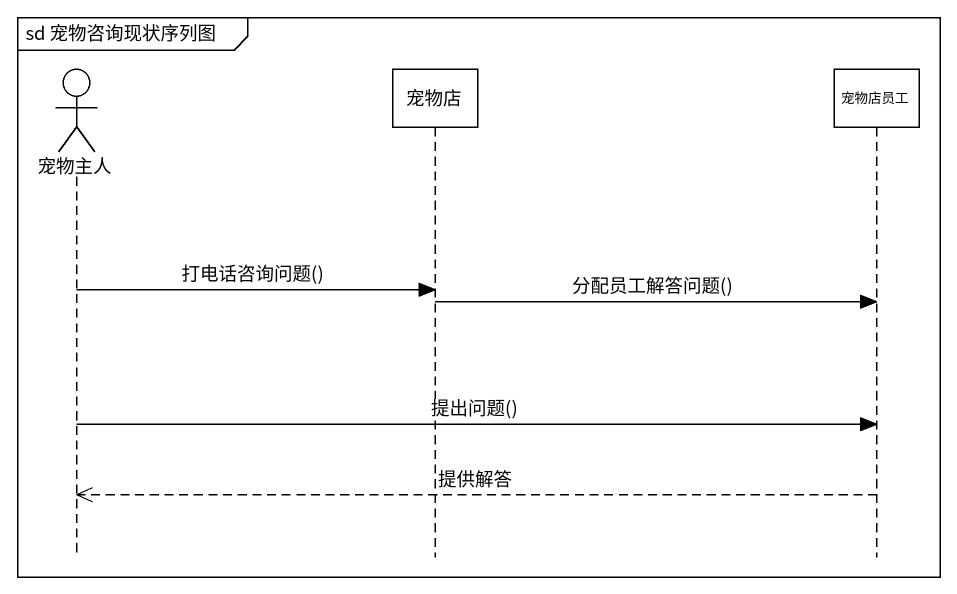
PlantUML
@startuml
mainframe sd 宠物咨询现状序列图
hide footbox
actor 宠物主人
participant 宠物店
participant 宠物店员工

宠物主人 -> 宠物店 : 打电话咨询问题()
宠物店 -> 宠物店员工 : 分配员工解答问题()
宠物主人 -> 宠物店员工 : 提出问题()
宠物店员工 -->> 宠物主人 : 提供解答
@enduml
